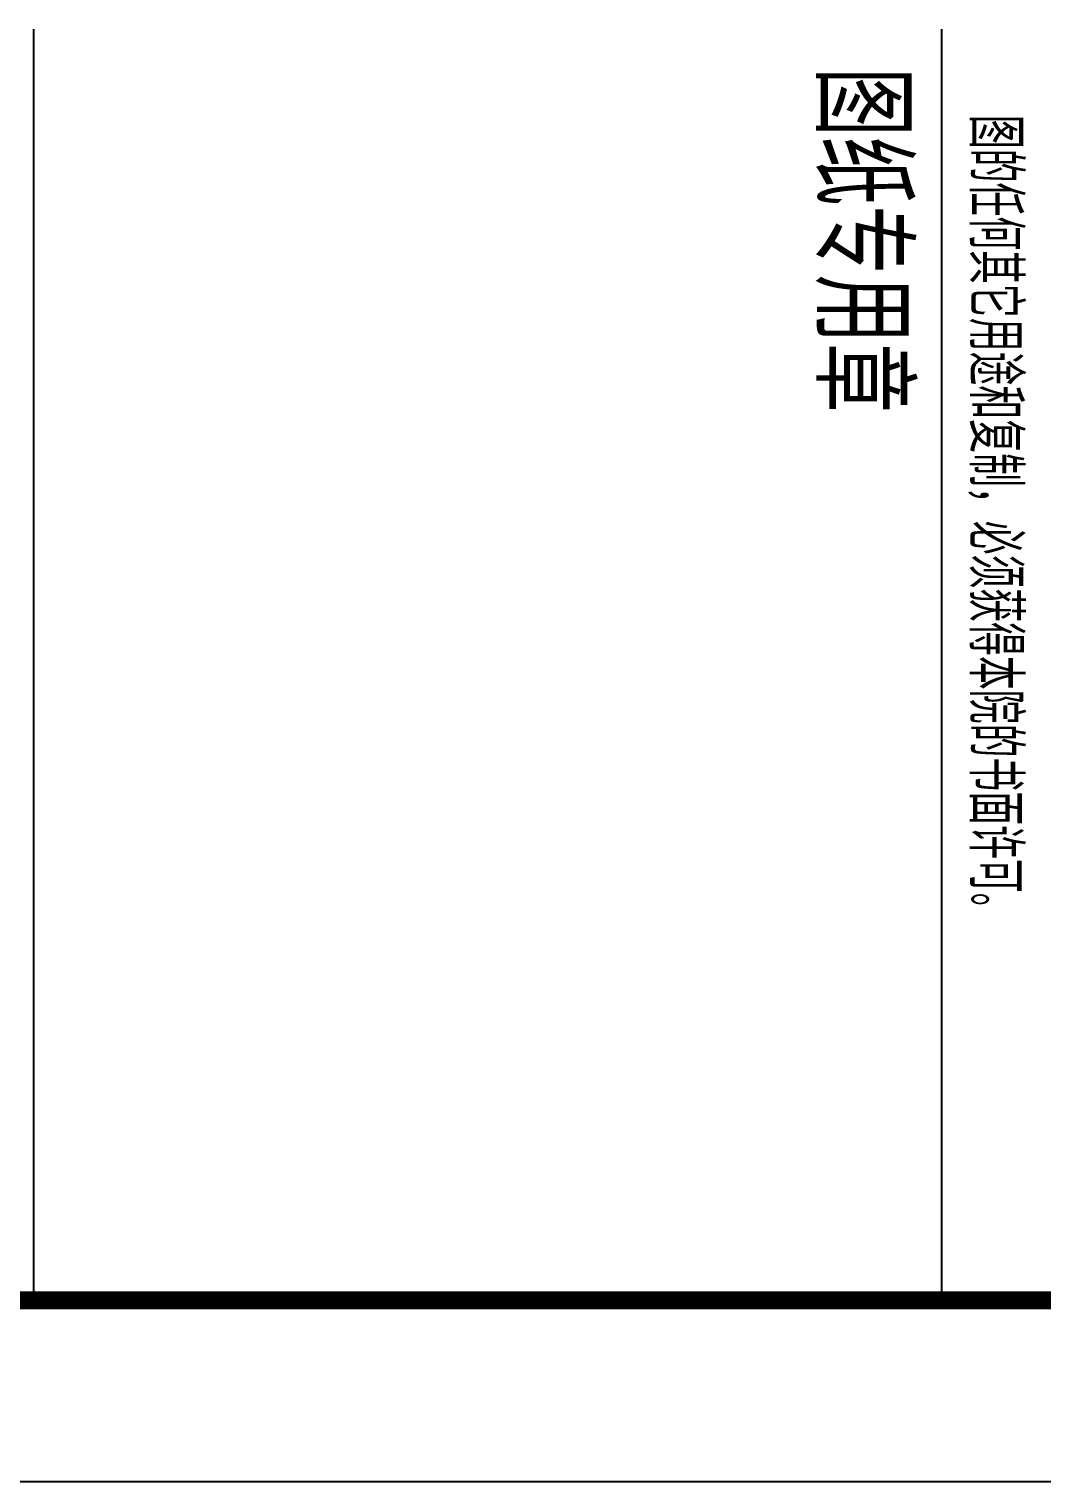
# Model space of a CAD drawing. Extents: x -144902 to 588294, y -160863 to 65494.
# Drawn here: x 148074 to 153652, y -84945 to -76945 of the extents above; entities that cross this region are included whole.
import ezdxf
from ezdxf.enums import TextEntityAlignment as Align

# ---------------------------------------------------------------- set-up
doc = ezdxf.new("R2010")
doc.units = 0
doc.header["$LTSCALE"] = 100
for name, color, linetype in [('1508', 2, 'CONTINUOUS'), ('PUB_TITLE', 4, 'CONTINUOUS'), ('tk', 7, 'CONTINUOUS'), ('tk图框', 7, 'CONTINUOUS')]:
    doc.layers.add(name, color=color, linetype=linetype)
doc.styles.add('HZTXT2', font='tssdeng.shx', dxfattribs={"width": 0.7, "bigfont": 'tssdchn.shx'})

# ---------------------------------------------------------------- blocks, each defined once
blk = doc.blocks.new('A$C00BC0004')
at = {"layer": 'tk图框', "color": 2, "style": 'HZTXT2', "width": 0.7}
blk.add_text('图的任何其它用途和复制，必须获得本院的书面许可。', height=280, dxfattribs=at).set_placement((-6527.3, -5311.9))
blk = doc.blocks.new('A1tk')
at = {"layer": 'PUB_TITLE'}
for p, q in [((76100, 52931.8), (83100, 52931.8)), ((76100, 47931.8), (83100, 47931.8)), ((76100, 47931.8), (83100, 47931.8))]:
    blk.add_line(p, q, dxfattribs=at)
at = {"layer": 'tk', "color": 5}
blk.add_lwpolyline([(0, 0), (0, 59400), (84100, 59400), (84100, 0)], close=True, dxfattribs=at)
at = {"layer": 'tk', "const_width": 100}
blk.add_lwpolyline([(2500, 1000), (83100, 1000), (83100, 58400), (2500, 58400)], close=True, dxfattribs=at)
at = {"layer": 'tk图框'}
blk.add_blockref('A$C00BC0004', (83100, 58400), dxfattribs=at)
at = {"layer": 'PUB_TITLE', "style": 'HZTXT2', "width": 0.8}
blk.add_text('图纸专用章', height=500, dxfattribs=at).set_placement((77261.9, 52520.6), align=Align.MIDDLE)

msp = doc.modelspace()

# ---------------------------------------------------------------- block references
at = {"layer": '1508', "rotation": 270}
msp.add_blockref('A1tk', (100166.634, -844.592), dxfattribs=at)

doc.saveas('drawing.dxf')
